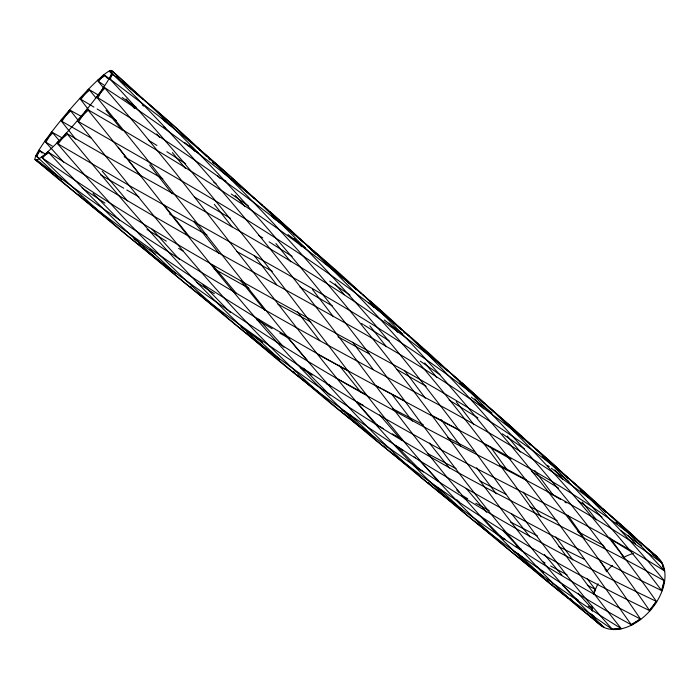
<?xml version="1.0" encoding="UTF-8"?>
<svg xmlns="http://www.w3.org/2000/svg" width="700" height="700" viewBox="0 0 700 700"><rect width="100%" height="100%" fill="white"/><g stroke="black" fill="none" stroke-linecap="round" stroke-linejoin="round"><path stroke-width="1.05" d="M593.731 593.88L594.738 589.006L587.352 585.288M593.539 594.361L595.394 589.558L587.256 578.847M584.281 559.326L558.836 546.656M605.01 569.678L606.34 570.351M537.39 535.876L510.58 522.077M506.196 494.436L480.095 481.093M529.988 506.59L557.2 520.66M423.316 424.821L392.569 408.669M447.519 437.491L474.6 451.745M652.855 554.365L656.609 556.343L638.925 541.1M456.067 468.641L427.543 453.477M567.087 574.84L550.585 565.985M381.57 388.614L375.83 385.569M382.384 389.043L392.175 394.231M392.989 394.66L401.118 398.965M401.931 399.394L404.364 400.68M577.815 531.528L602.464 544.924M430.946 414.829L459.585 430.299M347.804 370.641L317.8 354.392M310.826 322.009L277.9 304.141M499.844 465.255L526.304 479.798M366.319 394.651L335.816 377.895M337.995 336.761L369.04 353.815M489.142 510.633L475.755 503.239M248.981 288.312L214.104 268.852M593.88 616.376L589.907 613.795M206.955 234.911L169.566 214.121M236.661 251.396L272.352 271.355M543.27 561.942L545.099 562.957M483.131 443.328L510.974 459.235M289.135 338.433L279.799 333.121M402.561 439.679L392.245 433.808M124.18 156.791L162.794 178.789M90.956 137.944L61.897 121.389L69.589 109.953L81.515 116.489M138.915 196.866L126.796 189.98M397.023 369.495L426.169 386.312M363.493 405.51L356.527 401.546M123.76 188.239L100.774 174.974M621.976 555.896L623.367 556.692M467.714 498.698L461.694 495.233M299.967 287.053L332.43 305.97M547.942 492.074L560.499 499.398M272.134 328.711L256.734 319.699M194.451 197.05L230.501 218.304M62.589 138.119L51.634 132.011L45.946 142.222L52.299 146.107M183.321 251.178L178.614 248.421M383.39 428.662L374.526 423.421M414.12 456.934L415.529 457.774M93.905 107.074L80.929 99.374L88.524 89.197L98.7 95.27M564.9 502.005L566.37 502.88M652.925 554.347L657.256 556.92C579.364 487.532 482.86 444.325 392.324 394.572C266.455 328.317 144.585 253.024 36.225 160.423L36.75 159.906C162.82 257.985 304.369 333.279 444.894 408.056C514.001 446.084 583.249 486.404 639.8 542.159M588.184 606.165L591.474 608.116L592.375 611.214M97.134 108.999L116.314 120.514M166.329 241.168L147.053 229.539M521.395 549.325L515.944 546.044M330.899 386.531L326.226 383.705M531.528 471.415L558.469 488.066M609.35 538.274L631.75 552.099M449.076 399.989L477.951 417.926M402.841 450.153L394.363 444.929M258.51 235.296L262.762 237.912M361.541 323.496L363.283 324.572M364.158 325.106L389.148 340.769M436.24 479.99L437.579 480.821M148.426 140.175L156.896 145.451M578.314 600.163L573.405 597.074M269.124 241.859L270.533 242.734M312.156 375.06L300.379 367.623M271.233 243.18L292.145 256.41M166.836 151.707L185.727 163.765M505.05 539.306L497.796 534.678M214.34 293.72L196.814 282.424M535.981 566.09L537.705 567.184M423.509 471.949L413.446 465.386M104.983 203.114L82.119 188.046M457.73 501.384L459.008 502.215M45.623 154.263L38.99 150.08L37.065 156.748L39.349 158.384M578.279 500.911L602 517.038M502.259 433.764L524.51 448.936M213.859 182.227L216.046 183.697M104.09 85.155L98.534 81.419L103.897 74.751L110.565 79.459M420.271 361.156L439.976 374.666M522.209 557.051L513.625 551.154M329.735 281.181L350.017 295.164M443.713 492.065L432.241 484.094M231.263 193.996L248.386 205.87M122.141 97.493L136.062 107.188M356.108 419.825L341.154 409.264M262.421 342.274L240.852 326.848M155.558 254.293L133.945 238.656M163.362 126.753L165.602 128.398M620.97 530.6L641.541 546.07M540.829 574.91C441.945 502.582 371.394 399.98 296.957 304.596C237.589 226.625 176.19 150.054 109.27 78.382L112.884 74.261C211.207 169.951 295.662 278.574 377.624 388.255C435.006 463.321 492.415 540.645 568.33 598.264M224.586 180.232L226.013 181.282M547.733 465.57L549.211 466.655M461.606 509.67L462.814 510.554M471.17 397.127L492.126 413.061M551.416 468.291L568.89 481.521M384.317 319.979L402.64 333.909M287.919 234.517L305.41 247.818M371.053 435.382L372.4 436.406M456.181 505.619L457.38 506.52M184.817 142.686L198.616 153.213M273.429 355.136L274.951 356.3M454.37 504.245C357.674 430.824 283.666 332.981 209.081 238.446L146.125 158.244L98.184 98.875L96.757 96.74L104.921 88.121L138.871 128.048L176.059 173.504L267.995 291.034C335.755 377.799 403.183 467.407 491.33 534.861M170.695 270.392L172.401 271.705M221.524 312.349L223.143 313.582M318.964 392.752C223.09 319.252 143.832 227.071 67.445 134.19L56.919 142.949C121.082 218.173 189.884 290.211 268.1 351.024M366.993 432.303C253.811 345.371 165.76 231.385 77.394 120.636L88.183 110.233C189.131 233.931 281.549 368.681 409.255 467.18M55.16 175.219L56.621 176.339M217.472 309.225L219.091 310.476M268.87 351.619L271.154 353.386M51.511 172.393L52.972 173.521M215.854 307.965C155.759 261.31 100.782 208.399 48.93 152.819L41.422 157.106C79.791 195.195 120.365 231.105 162.96 264.408M46.384 168.394L48.589 170.117M104.545 216.309C80.64 198.31 58.572 177.695 35.053 159.46L44.922 167.248M368.602 302.523L371.963 305.191M542.299 456.741L547.409 460.819M164.124 120.47L173.6 128.091M271.95 216.414L284.078 226.161M580.326 490.481L583.861 493.308M372.803 305.856L374.474 307.195M462.123 385.297L471.433 392.796M504.289 422.66L505.794 423.868M222.801 172.244L229.093 177.327M325.806 263.874L329.7 267.006M621.407 526.706L622.773 527.809M375.314 307.869L382.786 313.915M584.561 493.876L588.079 496.711M113.347 74.524L110.311 72.074L111.668 70.56C228.585 172.918 326.664 294.411 418.303 419.317C474.539 493.238 529.148 571.191 604.231 627.506C552.108 579.136 510.195 521.246 467.863 464.459C372.908 332.946 269.911 205.651 145.241 100.914M423.78 350.639L427.779 353.885M508.804 426.291L512.54 429.319M551.031 463.75L552.475 464.923M624.811 529.454L626.168 530.556M230.484 178.456L245.639 190.96M333.576 270.148L365.199 296.678M116.366 76.974L118.633 78.82M428.575 354.541L432.547 357.796M513.284 429.931L516.994 432.976M590.87 498.986L606.331 512.636M627.524 531.659L628.88 532.761M122.386 81.891L134.295 91.761M433.344 358.453L460.539 381.596M517.738 433.589C571.314 477.855 620.786 527.214 664.597 581.166L661.439 590.24C612.666 525.98 557.646 466.358 496.431 413.744M557.506 469.044L558.941 470.225M293.379 233.8L294.7 234.894M632.914 536.086L636.93 539.429M393.461 322.7C493.106 404.556 576.424 504.262 649.311 610.19L656.696 601.808C599.865 521.168 534.503 446.206 460.136 381.22M480.629 400.365L482.912 402.264M299.311 238.726L311.675 249.2M135.03 92.382L143.115 99.207M246.321 191.537L262.535 205.301M563.211 473.778C598.981 503.633 632.678 535.955 664.011 570.439L662.349 563.439L661.168 562.196L632.712 535.124L602.639 508.742M200.734 150.57L158.428 115.763L110.434 79.415L111.729 73.237L146.037 101.692M403.261 330.864C304.404 247.634 190.041 185.955 78.601 121.669L86.984 109.191C182.192 164.159 276.973 221.515 360.92 293.002M196.971 147.192L225.129 171.692L253.864 198.275M201.434 151.165C288.111 224.315 365.295 308.184 434.394 397.994C494.506 474.294 546.621 556.955 612.08 628.968L621.381 628.766C567.157 561.12 519.593 488.416 465.824 420.394C406.324 344.059 340.287 272.685 267.137 209.239M494.856 412.317C417.078 345.957 326.918 296.529 238.201 246.645L130.812 186.419L58.135 143.964L66.237 133.166C199.202 210.989 340.559 278.521 458.273 379.584M522.235 560.613C551.093 585.235 581.21 608.44 612.754 629.528L620.699 628.206C570.771 597.782 523.346 563.246 479.15 524.956M404.793 332.246L409.588 336.359M146.475 251.011C229.95 323.041 322.123 384.501 418.723 437.447C500.097 483.07 585.847 520.896 664.668 571.016L661.692 562.852C578.121 500.745 481.477 459.812 391.16 408.984C284.209 351.015 181.86 283.885 89.723 204.234M148.024 103.294L177.564 129.36L206.491 156.398M314.256 251.414C247.371 193.296 173.241 144.218 97.947 97.781L103.74 87.08C160.011 123.769 214.401 163.599 265.204 207.611M576.398 484.934C522.97 438.909 461.939 402.894 400.601 368.567C279.221 302.102 156.082 237.781 42.613 158.095L47.731 151.812C114.888 194.513 183.96 234.15 253.759 272.379L304.57 300.335C394.713 350.499 486.824 400.75 562.03 472.491M521.535 560.017L518.761 557.629M314.895 251.965C440.685 357.385 536.83 491.531 631.076 624.452L640.736 619.378C561.89 503.991 475.79 391.974 369.425 300.361M436.345 489.676C496.352 541.634 562.021 587.116 631.75 625.021L640.054 618.809C551.731 573.685 467.898 519.278 393.085 454.002M199.491 294.56C272.213 357.613 351.803 412.484 435.514 459.856C510.177 502.871 588.822 538.414 663.933 580.58L662.113 590.817C516.775 519.811 371.455 443.957 249.646 335.842M86.126 201.145L88.288 203M313.399 250.556L356.309 289.748M362.652 294.516L367.596 298.795M300.449 377.685C406.096 470.846 529.541 540.619 656.023 601.221L649.994 610.767C540.584 558.303 436.021 494.261 344.645 414.006M197.505 292.845L198.835 293.991M142.327 247.441L143.71 248.631M83.265 198.66L84.691 199.903M264.74 207.156L267.864 209.921M554.671 587.072L578.961 607.548L603.558 626.946L598.334 623.367L587.282 613.786M476.298 522.48L478.441 524.335M246.453 333.078L249.007 335.291M138.189 243.845L140.263 245.648M411.355 337.803L447.283 370.851M577.955 486.334L600.626 507.045M297.168 374.841L299.626 376.976M81.83 197.409L78.96 194.915M367.316 298.524L374.946 305.252M551.329 584.15L552.668 585.322M431.909 485.826L428.225 482.58M340.699 410.55L342.274 411.941M269.526 211.321L303.713 242.524M293.081 371.254L294.717 372.689M190.225 286.484L191.546 287.648M383.941 445.988L386.225 448M461.991 382.848L482.843 401.957M546.656 580.02L548.66 581.796M375.672 305.882L401.502 329.84M542.666 576.45L517.659 553.201M462.787 510.51L438.191 487.681M61.793 179.69L35.91 155.794L40.136 151.034L42.157 153.09M175.709 273.56L149.485 249.34M374.832 437.841L350 414.785M280.026 359.625L253.925 335.44M570.526 598.719L571.812 599.9M142.756 99.234L112.805 71.575L109.191 71.067L113.391 75.337M483.42 402.5L508.883 424.655L530.294 444.841M306.609 245.297L310.196 248.754M591.378 614.066L593.215 615.825M563.561 473.961L568.111 478.38M486.841 405.79L490.227 409.08M310.914 249.445L315.875 254.284M208.915 158.734L210.123 159.906M403.41 331.686L405.309 333.533M212.529 162.242L214.322 164.001M162.111 117.941L169.627 125.388M543.314 572.722L537.696 567.114M420.866 470.785L396.953 446.338M229.303 311.465L230.501 312.655M119.569 220.316L93.1 193.428M271.941 215.915L276.334 220.316M503.405 539.254L481.075 516.381M329.928 395.22L303.494 368.191M228.707 310.87L203.131 284.769M578.008 600.941L562.441 585.034M456.977 499.887L458.972 501.891M370.204 303.467L374.071 307.379M459.559 383.084L460.705 384.256M461.274 384.834L462.411 386.006M189.053 145.18L194.95 151.331M616.009 522.489L617.356 523.906M522.261 551.276L502.819 530.425M142.258 104.816L143.5 106.12M294.123 238.621L301.7 246.662M438.524 480.883L418.39 459.209M389.13 323.067L397.626 332.22M474.661 398.877L483.805 408.861M107.546 78.479L105.017 75.74L97.422 80.439L103.609 87.929M63.551 162.111L44.809 141.278L52.754 132.956L58.905 140.166M179.541 259.648L151.979 229.119M283.894 347.244L258.729 319.244M554.566 470.006L563.15 479.535M378.77 426.86L356.816 402.386M328.799 384.317L330.881 386.601M464.765 498.873L461.659 495.451M217.761 175.849L219.984 178.29M578.051 593.267L592.139 608.668L592.445 610.715M459.174 492.713L456.698 489.956M627.909 535.299L635.548 543.926M126.105 98.945L134.523 108.43M235.182 195.326L245.035 206.64M401.73 440.554L379.584 414.803M307.361 360.386L285.434 334.985M486.701 512.365L466.148 488.381M561.89 575.059L544.407 554.505M335.029 283.815L344.321 294.709M127.426 200.926L102.252 171.202M156.669 133.971L159.504 137.314M236.6 293.685L212.065 264.425M424.734 362.985L436.765 377.414M172.375 152.609L185.456 168.455M507.325 436.039L520.406 452.095M265.002 310.546L240.52 280.473M75.731 139.169L60.777 120.444L70.691 110.906L77.718 119.709M582.242 502.005L596.47 519.881M275.966 243.521L290.719 261.791M360.797 392.166L339.045 365.155M96.119 98.087L89.626 90.16L79.826 98.42L89.215 110.6M449.374 468.046L429.363 443.004M106.015 110.276L121.992 130.156M189.639 236.994L163.835 204.829M529.909 536.821L511.42 513.494M369.889 325.832L386.356 346.727M214.331 204.339L232.024 226.852M219.021 253.514L193.707 221.322M118.247 147.219L140.971 175.989M149.643 165.069L150.727 166.451M151.27 167.143L172.174 193.804M456.216 401.695L473.874 424.681M319.821 340.716L297.421 311.789M312.41 289.389L333.375 316.697M412.352 421.137L391.991 394.459M254.301 255.623L276.675 284.769M534.879 470.627L553.341 495.267M496.291 493.85L476.656 467.749M404.504 370.414L425.329 398.23M572.801 559.886L555.704 536.874M352.634 342.178L373.275 369.635M610.173 537.933L624.015 557.261M460.688 446.189L441.026 419.484M490.508 447.002L507.719 470.593M541.109 516.863L523.276 492.161M567.779 515.191L584.561 538.79M602.683 544.775L605.15 548.258M598.666 558.766L606.988 570.911M653.082 554.242A44.441 29.304 -49.4 0 1 650.947 609.665A44.441 29.304 -49.4 0 1 596.365 620.996M595.788 620.148A44.441 29.304 -49.4 0 1 593.53 615.423M592.331 610.374A44.441 29.304 -49.4 0 1 592.034 606.156M593.81 594.178A44.441 29.304 -49.4 0 1 598.08 583.73M606.261 571.751A44.441 29.304 -49.4 0 1 612.439 565.434M624.864 556.815A44.441 29.304 -49.4 0 1 633.386 553.42M58.039 141.811A58.756 6.44 -49.4 0 0 111.843 70.709A58.756 6.44 -49.4 0 0 50.715 133.21A58.756 6.44 -49.4 0 0 58.039 141.811"/></g></svg>
